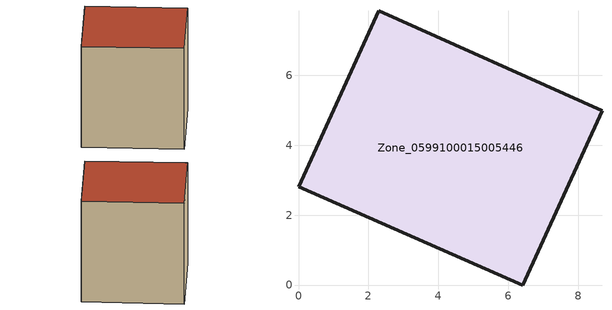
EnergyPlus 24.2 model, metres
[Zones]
Zone_0599100015005446
 floor ground (C_G): 2.29,7.84 8.68,4.98 6.41,0 0,2.81 z0.79
 wall outside (C_F): 8.68,4.98 2.29,7.84 0,2.81 6.41,0 8.68,4.98 z0.79:8.67
 roof outside (C_R): 0,2.81 6.41,0 8.68,4.98 2.29,7.84 z8.67
[BUILDING]
Pand.0599100015005446: North Axis=0; Terrain=City; Loads Convergence Tolerance Value=0.04; Temperature Convergence Tolerance Value=0.4; Solar Distribution=FullExterior; Maximum Number of Warmup Days=25; Minimum Number of Warmup Days=1
[Site:Location]
Rotterdam.The.Hague.AP_ZH_NLD Design_Conditions: Latitude=51.96; Longitude=4.45; Time Zone=1; Elevation=-4.5
[SITE:GROUNDTEMPERATURE:BUILDINGSURFACE]
18, 18, 18, 18, 18, 18, 18, 18, 18, 18, 18, 18
[MATERIAL] Thermal Absorptance=0.9; Solar Absorptance=0.7; Visible Absorptance=0.7
Name | Roughness | Thickness | Conductivity | Density | Specific Heat
G.TI.1965-1974 | MediumSmooth | 0.15 | 0.882353 | 540 | 1210
F.TI.1965-1974 | Rough | 0.3 | 0.697674 | 1920 | 840
R.TI.1965-1974 | MediumRough | 0.2 | 0.232558 | 1500 | 1000
[CONSTRUCTION]
C_G: G.TI.1965-1974
C_F: F.TI.1965-1974
C_R: R.TI.1965-1974
[ZONE]
Zone_0599100015005446: Type=1; Multiplier=1; Ceiling Height=Autocalculate; Volume=Autocalculate; Floor Area=autocalculate; Part of Total Floor Area=Yes
[ZONEINFILTRATION:DESIGNFLOWRATE]
Infil_Zone_0599100015005446: Zone or ZoneList or Space or SpaceList=Zone_0599100015005446; Schedule=AlwaysOn; Design Flow Rate Calculation Method=Flow/Area; Flow Rate per Floor Area=0.003; Constant Term Coefficient=1; Temperature Term Coefficient=0; Velocity Term Coefficient=0; Velocity Squared Term Coefficient=0
[HVACTEMPLATE:ZONE:IDEALLOADSAIRSYSTEM]
Zone_0599100015005446: Maximum Heating Supply Air Temperature=50; Minimum Cooling Supply Air Temperature=13; Maximum Heating Supply Air Humidity Ratio=0.0156; Minimum Cooling Supply Air Humidity Ratio=0.0077; Heating Limit=NoLimit; Cooling Limit=NoLimit; Dehumidification Control Type=ConstantSensibleHeatRatio; Cooling Sensible Heat Ratio=0.7; Dehumidification Setpoint=60; Humidification Control Type=None; Humidification Setpoint=30; Outdoor Air Method=None; Outdoor Air Flow Rate per Person=0.00944; Outdoor Air Flow Rate per Zone Floor Area=0; Outdoor Air Flow Rate per Zone=0; Demand Controlled Ventilation Type=None; Outdoor Air Economizer Type=NoEconomizer; Heat Recovery Type=None; Sensible Heat Recovery Effectiveness=0.7; Latent Heat Recovery Effectiveness=0.65
[ZONECONTROL:THERMOSTAT]
ThermostatControl_Zone_0599100015005446: Zone or ZoneList=Zone_0599100015005446; Control Type Schedule=DualSetpointControlType; Control 1=Thermostat_Zone_0599100015005446; Temperature Difference Between Cutout And Setpoint=0
[THERMOSTATSETPOINT:DUALSETPOINT]
Thermostat_Zone_0599100015005446: Heating Setpoint Temperature Schedule=HeatingSetpoint_Zone_0599100015005446; Cooling Setpoint Temperature Schedule=CoolingSetpoint_Zone_0599100015005446
[SCHEDULE:COMPACT]
HeatingSetpoint_Zone_0599100015005446: Through: 12/31, For: AllDays, Until: 24:00, 21
CoolingSetpoint_Zone_0599100015005446: Through: 12/31, For: AllDays, Until: 24:00, 24
DualSetpointControlType: Through: 12/31, For: AllDays, Until: 24:00, 4
AlwaysOn: Through: 12/31, For: AllDays, Until: 24:00, 1
